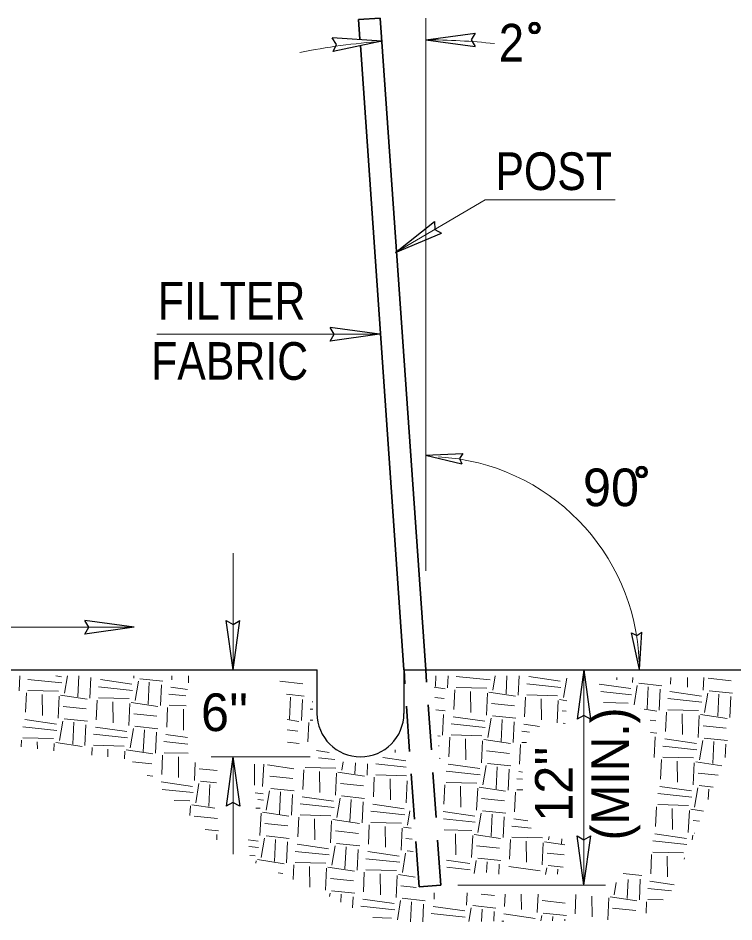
# Model space of a CAD drawing. Extents: x -59 to 313, y 57 to 341.
# Drawn here: x 172.37 to 197.07, y 133.12 to 164.31 of the extents above; entities that cross this region are included whole.
import ezdxf

# ---------------------------------------------------------------- set-up
doc = ezdxf.new("R2010")
doc.units = 0
doc.header["$LTSCALE"] = 0.52
doc.linetypes.add('LONG_DASHED', pattern=[7.5, 6, -1.5])
doc.linetypes.add('MEDIUM_DASHED', pattern=[4.5, 3, -1.5])
doc.layers.add('1', color=7, linetype='Continuous', lineweight=13)

msp = doc.modelspace()

# ---------------------------------------------------------------- linework, layer by layer
at = {"layer": '1', "lineweight": 35}
for p, q in [((184.119, 164.2621), (184.869, 164.3121)), ((184.1663, 163.5826), (184.119, 164.2621)), ((186.4377, 141.8183), (184.869, 164.3121)), ((185.6815, 141.8183), (184.1807, 163.3746))]:
    msp.add_line(p, q, dxfattribs=at)
at = {"layer": '1'}
for p, q in [((186.4377, 145.2371), (186.4377, 164.3121)), ((177.1557, 153.3996), (184.844, 153.3996)), ((179.7872, 141.8183), (179.7872, 145.8448)), ((171.1082, 143.2882), (176.3788, 143.2882)), ((191.894, 134.3871), (191.894, 141.8183)), ((179.0339, 138.8183), (182.444, 138.8183)), ((179.7872, 135.4621), (179.7872, 138.8183)), ((187.5451, 134.3871), (192.644, 134.3871))]:
    msp.add_line(p, q, dxfattribs=at)
at = {"layer": '1', "lineweight": 25}
for p, q in [((186.435, 163.5613), (188.138, 163.7952)), ((184.9215, 163.5102), (183.2063, 163.6252)), ((184.9215, 163.5102), (183.2388, 163.1583)), ((186.435, 163.5613), (188.138, 163.3272)), ((185.39, 156.2241), (186.7404, 157.2877)), ((185.39, 156.2241), (186.9772, 156.884)), ((184.8437, 153.4004), (183.1407, 153.6344)), ((184.8437, 153.4004), (183.1407, 153.1664)), ((186.4237, 149.2251), (187.7117, 149.2811)), ((186.4237, 149.2251), (187.6792, 148.9317)), ((176.3788, 143.2882), (174.6758, 143.5222)), ((179.788, 141.8187), (179.554, 143.5217)), ((179.788, 141.8187), (180.022, 143.5217)), ((176.3788, 143.2882), (174.6758, 143.0542)), ((193.8081, 141.8323), (193.5415, 143.0938)), ((193.8081, 141.8323), (193.8915, 143.1189)), ((165.494, 141.8183), (182.6877, 141.8183)), ((182.6877, 140.3183), (182.6877, 141.8183)), ((185.6877, 141.8183), (202.8815, 141.8183)), ((185.6877, 140.3183), (185.6877, 141.8183)), ((191.8932, 141.818), (191.6592, 140.115)), ((191.8932, 141.818), (192.1272, 140.115)), ((179.7863, 138.818), (179.5523, 137.115)), ((179.7863, 138.818), (180.0203, 137.115)), ((191.8948, 134.3874), (191.6608, 136.0904)), ((191.8948, 134.3874), (192.1288, 136.0904))]:
    msp.add_line(p, q, dxfattribs=at)
at = {"layer": '1', "linetype": 'LONG_DASHED'}
for p, q in [((172.436, 141.6098), (172.4124, 141.0983)), ((173.6727, 141.6098), (173.8639, 141.5822)), ((174.0741, 141.6098), (173.9743, 141.019)), ((174.4629, 141.6098), (174.4273, 140.8865)), ((176.3664, 141.6098), (176.3626, 141.5319)), ((177.6782, 141.6098), (177.6728, 141.4791)), ((178.2531, 141.6098), (178.256, 141.3753)), ((186.7908, 141.6098), (186.7728, 141.2441)), ((187.2114, 141.6098), (187.1925, 141.2)), ((188.837, 141.6098), (188.7545, 141.1207)), ((189.238, 141.6098), (189.2074, 140.9882)), ((189.6578, 141.6098), (189.6272, 140.9441)), ((172.7084, 141.4916), (173.8837, 141.368)), ((174.8802, 141.5603), (174.8471, 140.8424)), ((175.2116, 141.4831), (176.2986, 141.3264)), ((176.5217, 141.4303), (176.4091, 140.7631)), ((177.37, 141.426), (176.5724, 141.5098)), ((176.8994, 141.3906), (176.862, 140.6306)), ((177.3148, 141.3045), (177.2817, 140.5865)), ((182.1995, 141.3428), (181.4019, 141.4267)), ((187.4885, 141.5932), (188.6638, 141.4698)), ((189.9232, 141.3374), (191.0986, 141.2138)), ((189.9917, 141.5848), (191.0787, 141.4281)), ((191.3017, 141.532), (191.1892, 140.8648)), ((192.4263, 141.3289), (193.5133, 141.1722)), ((193.0351, 141.5563), (193.0361, 141.477)), ((193.5862, 141.5563), (193.5773, 141.3777)), ((194.5847, 141.2718), (193.7872, 141.3557)), ((194.8972, 141.5563), (194.8875, 141.3249)), ((195.4666, 141.5563), (195.4707, 141.2211)), ((196.0334, 141.5563), (196.012, 141.1218)), ((196.9797, 141.4445), (196.182, 141.5283)), ((172.6599, 141.0298), (172.6313, 140.3538)), ((172.7107, 141.1093), (173.7689, 141.083)), ((175.1431, 141.2357), (176.3184, 141.1122)), ((177.6462, 141.2272), (178.2182, 141.1447)), ((187.1042, 141.1668), (186.7312, 141.2233)), ((187.44, 141.1316), (187.4114, 140.4555)), ((187.4908, 141.211), (188.549, 141.1847)), ((187.9857, 141.0742), (187.9947, 140.3517)), ((188.5734, 141.0124), (188.5359, 140.2524)), ((189.5388, 140.911), (188.6197, 141.05)), ((192.4799, 141.0687), (193.5332, 140.9579)), ((193.7364, 141.2761), (193.6238, 140.6089)), ((194.1142, 141.2364), (194.0768, 140.4764)), ((194.5296, 141.1502), (194.4966, 140.4322)), ((194.861, 141.073), (195.948, 140.9163)), ((196.1711, 141.0203), (196.0585, 140.353)), ((197.0195, 141.0159), (196.2218, 141.0998)), ((173.2057, 140.9725), (173.2146, 140.25)), ((173.7933, 140.9108), (173.7558, 140.1507)), ((174.7587, 140.8092), (173.8397, 140.9483)), ((175.0946, 140.774), (175.066, 140.0979)), ((175.1454, 140.8534), (176.2036, 140.8271)), ((175.6403, 140.7166), (175.6492, 139.9942)), ((177.1934, 140.5533), (176.2743, 140.6923)), ((177.5777, 140.9797), (178.1627, 140.9183)), ((182.2393, 140.9142), (181.6323, 140.9781)), ((181.7687, 140.8788), (181.7313, 140.1188)), ((182.1842, 140.7927), (182.1511, 140.0747)), ((182.5156, 140.7154), (182.5392, 140.712)), ((187.0688, 140.8311), (186.7565, 140.8639)), ((189.8747, 140.8757), (189.8461, 140.1996)), ((189.9255, 140.9551), (190.9837, 140.9288)), ((190.4204, 140.8183), (190.4293, 140.0958)), ((191.0081, 140.7566), (190.9706, 139.9966)), ((191.3063, 140.756), (191.0544, 140.7941)), ((192.5691, 140.6941), (193.4184, 140.6729)), ((194.7925, 140.8256), (195.9679, 140.7021)), ((196.5488, 140.9805), (196.5114, 140.2205)), ((196.9642, 140.8943), (196.9313, 140.1764)), ((174.7234, 140.4734), (173.9258, 140.5572)), ((176.228, 140.6548), (176.1905, 139.8948)), ((177.5292, 140.5181), (177.5007, 139.842)), ((177.5801, 140.5975), (178.1761, 140.5827)), ((178.075, 140.4607), (178.0839, 139.7382)), ((182.4471, 140.468), (182.5392, 140.4583)), ((187.1087, 140.4024), (186.7866, 140.4363)), ((189.5036, 140.5752), (188.7059, 140.659)), ((191.2782, 140.3887), (191.1406, 140.4031)), ((193.853, 140.4832), (193.8528, 140.4832)), ((193.8531, 140.4832), (193.853, 140.4832)), ((193.8532, 140.4832), (193.8531, 140.4832)), ((194.4082, 140.3992), (193.9793, 140.464)), ((194.744, 140.3639), (194.7154, 139.6878)), ((194.7948, 140.4433), (195.8531, 140.417)), ((172.6048, 140.1019), (173.6918, 139.9452)), ((173.9149, 140.0492), (173.8023, 139.3819)), ((174.7632, 140.0448), (173.9657, 140.1287)), ((177.1581, 140.2176), (176.3605, 140.3014)), ((182.0627, 140.0416), (181.6507, 140.1039)), ((182.4494, 140.0857), (182.5392, 140.0835)), ((187.0535, 140.2809), (187.0205, 139.5629)), ((187.3849, 140.2037), (188.4719, 140.0469)), ((188.695, 140.1508), (188.5824, 139.4836)), ((189.5434, 140.1466), (188.7457, 140.2304)), ((189.0727, 140.1112), (189.0353, 139.3512)), ((194.3729, 140.0633), (194.18, 140.0836)), ((195.2897, 140.3065), (195.2987, 139.5841)), ((195.8774, 140.2447), (195.8399, 139.4847)), ((196.8428, 140.1432), (195.9237, 140.2823)), ((172.5363, 139.8545), (173.7117, 139.731)), ((174.2927, 140.0094), (174.2552, 139.2494)), ((174.7081, 139.9232), (174.6751, 139.2053)), ((175.0395, 139.8461), (176.1265, 139.6893)), ((176.3496, 139.7933), (176.237, 139.126)), ((177.1979, 139.789), (176.4003, 139.8727)), ((176.7273, 139.7535), (176.6899, 138.9935)), ((182.0275, 139.7057), (181.6582, 139.7446)), ((182.3986, 140.0062), (182.37, 139.3303)), ((187.3164, 139.9562), (188.4918, 139.8327)), ((189.4882, 140.025), (189.4552, 139.307)), ((191.2497, 139.9673), (191.1804, 139.9745)), ((196.8076, 139.8075), (196.0099, 139.8913)), ((172.5387, 139.4723), (173.5968, 139.4459)), ((174.971, 139.5986), (176.1464, 139.4751)), ((177.1428, 139.6674), (177.1097, 138.9494)), ((177.4742, 139.5902), (178.2201, 139.4826)), ((186.9321, 139.5298), (186.8495, 139.5423)), ((187.2679, 139.4945), (187.2393, 138.8184)), ((187.3187, 139.5739), (188.377, 139.5476)), ((187.8137, 139.4372), (187.8226, 138.7147)), ((189.7511, 139.7003), (190.0185, 139.6722)), ((194.4127, 139.6347), (194.1878, 139.6584)), ((194.3576, 139.5132), (194.3245, 138.7952)), ((194.689, 139.436), (195.7759, 139.2792)), ((196.8474, 139.3788), (196.0498, 139.4627)), ((172.4878, 139.3928), (172.4779, 139.1592)), ((173.0336, 139.3354), (173.0366, 139.0946)), ((173.6213, 139.2737), (173.6092, 139.0283)), ((174.5867, 139.1722), (173.6676, 139.3112)), ((174.9225, 139.1369), (174.9116, 138.8777)), ((174.9733, 139.2163), (176.0316, 139.19)), ((177.4057, 139.3427), (178.2292, 139.2562)), ((182.0673, 139.2772), (181.6672, 139.3192)), ((186.8968, 139.194), (186.8738, 139.1964)), ((188.4013, 139.3753), (188.3638, 138.6153)), ((189.3667, 139.2739), (188.4477, 139.4129)), ((189.7026, 139.2386), (189.674, 138.5626)), ((189.7534, 139.3181), (189.9168, 139.314)), ((194.6205, 139.1885), (195.7958, 139.065)), ((195.999, 139.3832), (195.8864, 138.7159)), ((196.3767, 139.3434), (196.3394, 138.5834)), ((175.4682, 139.0796), (175.4715, 138.8129)), ((176.0559, 139.0178), (176.0426, 138.7469)), ((177.0213, 138.9163), (176.1022, 139.0553)), ((177.3572, 138.881), (177.3286, 138.205)), ((177.408, 138.9605), (178.2418, 138.9397)), ((177.9029, 138.8237), (177.9118, 138.1012)), ((182.6648, 139.032), (183.1092, 138.968)), ((185.3868, 139.0626), (185.3879, 138.9706)), ((189.3315, 138.9381), (188.5339, 139.0219)), ((194.6227, 138.8063), (195.681, 138.7799)), ((176.9861, 138.5805), (176.317, 138.6508)), ((178.4838, 138.6258), (178.4531, 138.0019)), ((180.5244, 138.5677), (180.5333, 137.8452)), ((180.8452, 138.5594), (180.8077, 137.7994)), ((181.8907, 138.4045), (180.9716, 138.5435)), ((182.7361, 138.7825), (183.2993, 138.7233)), ((183.5901, 138.6491), (183.541, 138.3583)), ((184.013, 138.6122), (183.994, 138.2258)), ((184.4319, 138.5757), (184.4137, 138.1817)), ((184.7097, 138.575), (185.763, 138.4643)), ((184.9561, 138.7968), (185.7452, 138.6831)), ((186.9367, 138.7654), (186.9039, 138.7688)), ((187.2129, 138.5666), (188.2998, 138.4098)), ((188.5229, 138.5137), (188.4103, 137.8466)), ((189.3713, 138.5095), (188.5737, 138.5933)), ((194.5719, 138.7268), (194.5433, 138.0507)), ((195.1177, 138.6694), (195.1267, 137.947)), ((195.7053, 138.6077), (195.6679, 137.8477)), ((196.6552, 138.5086), (195.7517, 138.6453)), ((179.2385, 138.3438), (178.6232, 138.4084)), ((182.2265, 138.3692), (182.1979, 137.6932)), ((182.2773, 138.4487), (183.3356, 138.4223)), ((182.7722, 138.3118), (182.7812, 137.5894)), ((183.3599, 138.2501), (183.3225, 137.4901)), ((184.3253, 138.1486), (183.4062, 138.2876)), ((184.712, 138.1927), (185.7703, 138.1664)), ((187.1444, 138.3192), (188.3197, 138.1956)), ((188.9007, 138.4741), (188.8633, 137.7141)), ((189.3162, 138.3879), (189.2831, 137.6699)), ((189.6476, 138.3107), (189.7744, 138.2924)), ((196.5239, 138.1822), (195.8379, 138.2542)), ((177.0259, 138.1519), (176.8287, 138.1727)), ((177.3022, 137.9531), (178.3891, 137.7963)), ((178.6122, 137.9002), (178.4996, 137.2331)), ((179.2125, 137.9221), (178.663, 137.9798)), ((181.8554, 138.0687), (181.0578, 138.1525)), ((184.2901, 137.8128), (183.4925, 137.8967)), ((184.6612, 138.1133), (184.6326, 137.4373)), ((185.2069, 138.056), (185.2159, 137.3335)), ((185.7946, 137.9942), (185.7572, 137.2342)), ((187.1467, 137.9369), (188.2049, 137.9106)), ((189.5791, 138.0632), (189.7816, 138.042)), ((177.3406, 137.6944), (178.409, 137.5821)), ((178.9899, 137.8606), (178.9526, 137.1006)), ((180.5464, 137.5804), (180.8237, 137.5405)), ((181.0468, 137.6444), (180.9342, 136.9772)), ((181.8953, 137.6401), (181.0977, 137.7239)), ((181.4246, 137.6047), (181.3872, 136.8447)), ((187.0958, 137.8574), (187.0673, 137.1814)), ((187.6416, 137.8001), (187.6506, 137.0776)), ((188.2293, 137.7383), (188.1918, 136.9783)), ((189.1947, 137.6368), (188.2757, 137.7758)), ((189.5305, 137.6015), (189.502, 136.9255)), ((189.5813, 137.681), (189.792, 137.6757)), ((194.5169, 137.7989), (195.6039, 137.6422)), ((195.827, 137.7461), (195.7143, 137.0788)), ((196.3603, 137.7749), (195.8777, 137.8257)), ((177.7514, 137.3106), (178.2942, 137.2971)), ((180.6432, 137.3473), (180.8437, 137.3262)), ((181.8401, 137.5185), (181.807, 136.8006)), ((182.1715, 137.4413), (183.2585, 137.2846)), ((183.4816, 137.3885), (183.3689, 136.7212)), ((184.3299, 137.3843), (183.5323, 137.4681)), ((183.8593, 137.3488), (183.8219, 136.5888)), ((184.2747, 137.2627), (184.2417, 136.5447)), ((189.1594, 137.301), (188.3618, 137.3848)), ((194.4484, 137.5514), (195.6238, 137.4279)), ((178.3185, 137.1248), (178.3023, 136.7958)), ((179.1607, 137.042), (178.3649, 137.1623)), ((180.5741, 137.045), (180.7288, 137.0412)), ((182.103, 137.1938), (183.2783, 137.0703)), ((184.5377, 136.938), (185.713, 136.8144)), ((184.6062, 137.1854), (185.6932, 137.0287)), ((185.8862, 136.9545), (185.8036, 136.4654)), ((189.1993, 136.8724), (188.4017, 136.9562)), ((194.3999, 137.0898), (194.3713, 136.4137)), ((194.4507, 137.1692), (195.5089, 137.1428)), ((194.9456, 137.0324), (194.9546, 136.3099)), ((195.5333, 136.9706), (195.4958, 136.2107)), ((196.0251, 136.9408), (195.5797, 137.0082)), ((179.2487, 136.6875), (178.4511, 136.7713)), ((180.7532, 136.8689), (180.7157, 136.1089)), ((181.7187, 136.7674), (180.7996, 136.9064)), ((182.0544, 136.7322), (182.0259, 136.0561)), ((182.1052, 136.8116), (183.1635, 136.7852)), ((182.6002, 136.6748), (182.6092, 135.9523)), ((184.1533, 136.5116), (183.2343, 136.6506)), ((187.0408, 136.9295), (188.1278, 136.7728)), ((187.0513, 136.6737), (188.1477, 136.5585)), ((188.3509, 136.8767), (188.2382, 136.2095)), ((188.7287, 136.837), (188.6912, 136.077)), ((189.1441, 136.7508), (189.111, 136.0329)), ((189.4755, 136.6736), (189.9565, 136.6043)), ((179.2885, 136.2589), (178.8248, 136.3077)), ((181.6833, 136.4317), (180.8858, 136.5155)), ((183.1879, 136.613), (183.1504, 135.853)), ((184.4892, 136.4762), (184.4606, 135.8003)), ((184.54, 136.5557), (185.5982, 136.5293)), ((185.0348, 136.4189), (185.0438, 135.6964)), ((185.6226, 136.3572), (185.5851, 135.5972)), ((185.9351, 136.3544), (185.6689, 136.3947)), ((189.407, 136.4262), (190.0785, 136.3556)), ((195.8858, 136.5941), (195.6658, 136.6172)), ((179.2333, 136.1373), (179.2251, 135.9582)), ((180.8748, 136.0073), (180.7622, 135.3401)), ((181.7232, 136.003), (180.9256, 136.0868)), ((184.118, 136.1757), (183.3204, 136.2596)), ((185.9655, 135.9816), (185.7551, 136.0037)), ((187.0778, 136.2972), (188.0328, 136.2735)), ((187.4696, 136.163), (187.4785, 135.4405)), ((188.0572, 136.1012), (188.0197, 135.3413)), ((189.0227, 135.9998), (188.1036, 136.1387)), ((189.4093, 136.0439), (190.4675, 136.0176)), ((190.6924, 136.0692), (190.6729, 135.9536)), ((194.3448, 136.1618), (195.4318, 136.0051)), ((195.6549, 136.109), (195.6289, 135.9548)), ((195.7222, 136.1868), (195.7057, 136.1886)), ((180.3072, 135.9531), (180.6517, 135.9034)), ((180.3359, 135.7244), (180.6716, 135.6892)), ((181.2526, 135.9676), (181.2152, 135.2076)), ((181.668, 135.8815), (181.6349, 135.1635)), ((181.9994, 135.8042), (183.0864, 135.6475)), ((183.3095, 135.7514), (183.1968, 135.0842)), ((184.1578, 135.7472), (183.3603, 135.831)), ((183.6873, 135.7117), (183.6498, 134.9518)), ((188.9873, 135.6639), (188.1898, 135.7477)), ((189.3585, 135.9645), (189.3299, 135.2884)), ((189.9042, 135.9071), (189.9132, 135.1847)), ((190.4919, 135.8453), (190.4544, 135.0853)), ((191.2352, 135.7775), (190.5383, 135.8828)), ((191.1343, 135.9923), (191.1259, 135.8211)), ((194.2763, 135.9144), (195.4517, 135.7908)), ((180.3619, 135.4089), (180.5567, 135.4041)), ((181.9309, 135.5568), (183.1062, 135.4332)), ((184.1027, 135.6256), (184.0696, 134.9076)), ((184.4341, 135.5483), (185.5211, 135.3916)), ((185.7442, 135.4955), (185.6316, 134.8283)), ((186.0004, 135.5535), (185.7949, 135.5751)), ((191.2096, 135.4304), (190.6244, 135.4919)), ((194.2278, 135.4527), (194.1993, 134.7767)), ((194.2787, 135.5322), (195.3368, 135.5058)), ((194.7736, 135.3953), (194.7825, 134.6728)), ((180.5812, 135.2318), (180.5771, 135.1498)), ((181.5466, 135.1304), (180.6275, 135.2694)), ((181.8824, 135.0951), (181.8607, 134.5822)), ((181.9332, 135.1746), (182.9914, 135.1482)), ((184.3656, 135.3009), (185.5409, 135.1773)), ((187.1514, 135.2517), (187.9557, 135.1358)), ((188.1788, 135.2397), (188.1042, 134.7972)), ((189.0272, 135.2353), (188.2296, 135.3192)), ((188.5566, 135.1999), (188.5382, 134.827)), ((188.972, 135.1137), (188.9562, 134.7713)), ((191.1763, 135.0095), (190.6642, 135.0633)), ((195.3612, 135.3336), (195.3587, 135.2825)), ((181.5112, 134.7946), (181.3397, 134.8126)), ((182.4282, 135.0377), (182.437, 134.3224)), ((183.0158, 134.976), (182.9783, 134.216)), ((183.9812, 134.8745), (183.0622, 135.0135)), ((184.3171, 134.8392), (184.2885, 134.1632)), ((184.3679, 134.9187), (185.4261, 134.8923)), ((184.8628, 134.7818), (184.8717, 134.0593)), ((186.0725, 134.6705), (185.4968, 134.7576)), ((187.1687, 135.0062), (187.9756, 134.9215)), ((189.3034, 135.0366), (190.3904, 134.8798)), ((190.6135, 134.9837), (190.5756, 134.759)), ((190.9912, 134.9441), (190.9828, 134.7728)), ((193.8965, 134.7236), (193.2506, 134.7914)), ((183.9459, 134.5387), (183.1483, 134.6225)), ((185.4505, 134.7201), (185.413, 133.9601)), ((193.0074, 134.4797), (192.9356, 134.0607)), ((193.4208, 134.5844), (193.3885, 133.9282)), ((193.8413, 134.602), (193.8083, 133.884)), ((194.1727, 134.5247), (195.0059, 134.4046)), ((183.9857, 134.1101), (183.1882, 134.1939)), ((186.1017, 134.3121), (185.583, 134.3666)), ((186.7325, 134.1287), (186.7232, 133.9073)), ((187.8687, 134.1302), (187.8477, 133.7042)), ((187.8687, 134.1302), (187.8687, 134.1302)), ((194.1043, 134.2773), (194.9203, 134.1915)), ((183.1374, 134.1143), (183.1172, 133.9941)), ((183.5152, 134.0747), (183.5021, 133.8083)), ((183.9306, 133.9885), (183.9132, 133.6099)), ((184.262, 133.9112), (185.349, 133.7546)), ((185.5721, 133.8585), (185.4595, 133.1912)), ((186.4205, 133.8542), (185.6228, 133.938)), ((185.9498, 133.8187), (185.9155, 133.1208)), ((188.8153, 134.0269), (188.3554, 134.0752)), ((189.1757, 134.0752), (189.1578, 133.6513)), ((189.7346, 134.0752), (189.7411, 133.5476)), ((190.3132, 134.0752), (190.2823, 133.4483)), ((191.25, 133.771), (190.4523, 133.8548)), ((191.6211, 134.0715), (191.5925, 133.3955)), ((192.1668, 134.0142), (192.1757, 133.2917)), ((192.7545, 133.9524), (192.717, 133.1924)), ((193.7199, 133.8509), (192.8008, 133.9899)), ((194.0557, 133.8156), (194.0392, 133.4247)), ((194.1066, 133.8951), (194.6259, 133.8822)), ((184.1935, 133.6638), (185.3689, 133.5403)), ((186.3653, 133.7326), (186.3372, 133.124)), ((186.6967, 133.6554), (187.7837, 133.4987)), ((188.0067, 133.6026), (187.9281, 133.1362)), ((188.8552, 133.5983), (188.0575, 133.6821)), ((188.3845, 133.5628), (188.3637, 133.1394)), ((193.6847, 133.5151), (192.887, 133.5989)), ((184.6151, 133.2712), (185.2541, 133.2552)), ((186.6282, 133.4079), (187.8036, 133.2844)), ((188.7999, 133.4767), (188.7846, 133.1427)), ((189.1313, 133.3995), (190.2183, 133.2428)), ((190.4414, 133.3467), (190.4091, 133.155)), ((191.2898, 133.3424), (190.4922, 133.4262)), ((190.8192, 133.307), (190.8118, 133.1581)), ((191.2347, 133.2208), (191.2319, 133.1612)), ((189.0628, 133.1521), (189.1268, 133.1453))]:
    msp.add_line(p, q, dxfattribs=at)
at = {"layer": '1', "linetype": 'MEDIUM_DASHED', "lineweight": 35}
for p, q in [((186.2065, 134.3371), (185.6877, 141.8183)), ((186.9565, 134.3871), (186.4377, 141.8183)), ((186.2065, 134.3371), (186.9565, 134.3871))]:
    msp.add_line(p, q, dxfattribs=at)
at = {"layer": '1', "lineweight": 25}
for points in [[(188.138, 163.7952), (188.0062, 163.5588), (188.138, 163.3272)], [(183.2388, 163.1583), (183.3538, 163.4033), (183.2063, 163.6252)], [(186.7404, 157.2877), (186.7464, 157.0171), (186.9772, 156.884)], [(183.1407, 153.1664), (183.2724, 153.4028), (183.1407, 153.6344)], [(187.7117, 149.2811), (187.5969, 149.1137), (187.6792, 148.9317)], [(174.6758, 143.0542), (174.8076, 143.2906), (174.6758, 143.5222)], [(179.554, 143.5217), (179.7904, 143.3899), (180.022, 143.5217)], [(193.5415, 143.0938), (193.7253, 143.0077), (193.8915, 143.1189)], [(192.1272, 140.115), (191.8907, 140.2467), (191.6592, 140.115)], [(180.0203, 137.115), (179.7839, 137.2467), (179.5523, 137.115)], [(191.6608, 136.0904), (191.8972, 135.9587), (192.1288, 136.0904)]]:
    msp.add_lwpolyline(points, dxfattribs=at)
at = {"layer": '1'}
msp.add_lwpolyline([(185.3893, 156.2247), (188.4862, 158.0415), (192.9715, 158.0415)], dxfattribs=at)
at = {"layer": '1', "linetype": 'LONG_DASHED'}
for points in [[(189.8196, 139.9477), (190.3601, 139.8698), (190.3603, 139.8698), (190.3603, 139.8698)], [(196.7922, 139.2573), (196.771, 138.797), (196.771, 138.7969)], [(196.2047, 137.7064), (196.1868, 137.3433), (196.1868, 137.3432)]]:
    msp.add_lwpolyline(points, dxfattribs=at)
at = {"layer": '1'}
for centre, radius in [((190.191, 163.9703), 0.2015), ((190.191, 163.9703), 0.1895), ((190.191, 163.9703), 0.1747), ((190.191, 163.9703), 0.1563), ((190.191, 163.9703), 0.1502), ((190.191, 163.9703), 0.149), ((190.191, 163.9703), 0.1367), ((190.191, 163.9703), 0.1138), ((193.887, 148.648), 0.2015), ((193.887, 148.648), 0.1895), ((193.887, 148.648), 0.1747), ((193.887, 148.648), 0.1563), ((193.887, 148.648), 0.1502), ((193.887, 148.648), 0.149), ((193.887, 148.648), 0.1367), ((193.887, 148.648), 0.1138)]:
    msp.add_circle(centre, radius, dxfattribs=at)
for centre, radius, start, end in [((186.4346, 141.8184), 21.7437, 93.98944, 101.52476), ((186.4346, 141.8184), 21.7437, 83.73072, 90), ((186.4596, 141.8309), 7.3507, 2.11219, 86.75515)]:
    msp.add_arc(centre, radius, start, end, dxfattribs=at)
at = {"layer": '1', "lineweight": 25}
msp.add_arc((184.1846, 140.3184), 1.5, 180, 0, dxfattribs=at)

# ---------------------------------------------------------------- texts
at = {"layer": '1'}
for s, width, p in [('2', 0.9, (188.9589, 162.8117)), ('POST', 0.85, (188.8409, 158.3779)), ('FILTER ', 0.85, (177.193, 153.9061)), ('FABRIC', 0.85, (176.9623, 151.8282))]:
    msp.add_text(s, height=1.3, dxfattribs=dict(at, width=width)).set_placement(p)
for s, p in [('90', (191.8625, 147.4674)), ("6''", (178.6821, 139.7068))]:
    msp.add_text(s, height=1.3, dxfattribs=at).set_placement(p)
at = {"layer": '1', "width": 0.95}
msp.add_text('(MIN.)', height=1.3, rotation=90, dxfattribs=at).set_placement((193.4478, 135.9343))
at = {"layer": '1'}
msp.add_text("12''", height=1.3, rotation=90, dxfattribs=at).set_placement((191.5097, 136.5788))

doc.saveas('drawing.dxf')
